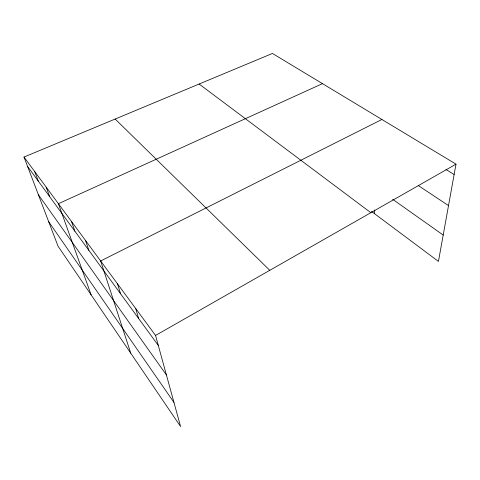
<?xml version="1.0" encoding="UTF-8"?>
<svg xmlns="http://www.w3.org/2000/svg" width="480" height="480" viewBox="0 0 480 480"><rect width="100%" height="100%" fill="white"/><g stroke="black" fill="none" stroke-linecap="round" stroke-linejoin="round"><path stroke-width="0.72" d="M374.478 213.654L374.766 209.97M24 157.056L155.556 335.442L180.588 426.546L58.02 246.144L24 157.056L272.424 53.454L456 164.16L438.444 261.408L371.508 211.434M155.556 335.442L456 164.16M381.9 119.472L100.644 260.982L130.74 353.172M322.476 83.64L58.404 203.706L91.134 294.882M445.89 169.428L454.128 174.522M418.254 185.52L448.518 205.596M392.622 199.278L443.202 235.044M199.116 84.024L370.86 212.694M115.146 119.046L269.796 270.318M27.582 166.44L158.298 345.426M38.388 194.73L166.41 374.952M48.708 221.754L173.952 402.396M34.734 171.618L38.298 181.11M46.182 187.134L49.71 196.734M71.49 221.454L74.91 231.246M85.536 240.492L88.878 250.368M117.456 283.782L120.57 293.766M135.702 308.514L138.648 318.516"/></g></svg>
